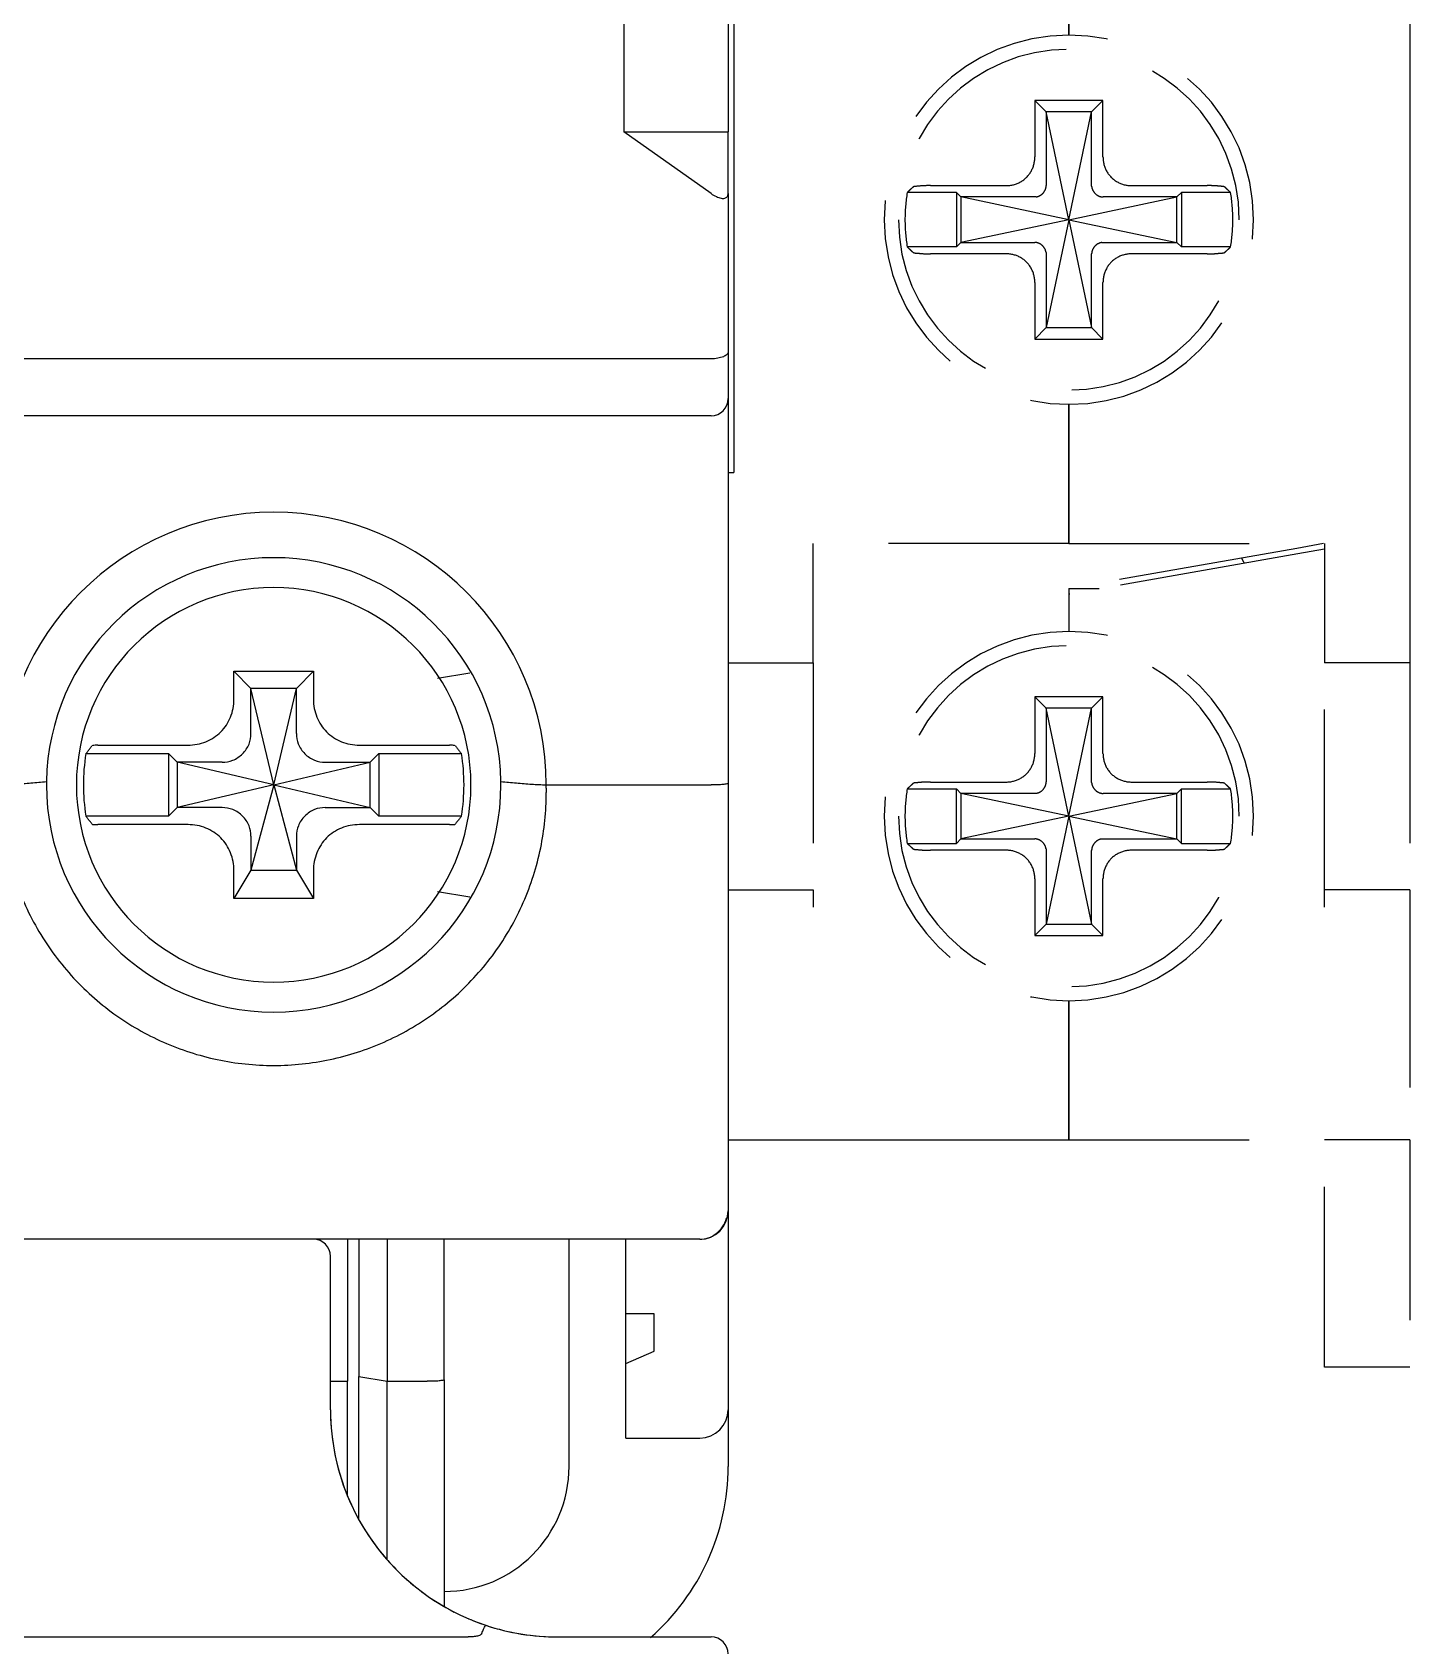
# Model space of a CAD drawing. Header units: inches. Extents: x 0 to 69, y 0 to 139.
# Drawn here: x 44.75 to 69, y 57.25 to 85.65 of the extents above; entities that cross this region are included whole.
import ezdxf

# ---------------------------------------------------------------- set-up
doc = ezdxf.new("R2010")
doc.units = ezdxf.units.IN
doc.linetypes.add('HIDDEN', pattern=[9.525, 6.35, -3.175])
for name, color, linetype in [('BO', 3, 'Continuous'), ('도면층1', 3, 'Continuous'), ('도면층2', 3, 'HIDDEN')]:
    doc.layers.add(name, color=color, linetype=linetype)

# ---------------------------------------------------------------- blocks, each defined once
blk = doc.blocks.new('MC40+MT32')
at = {"color": 7, "linetype": 'Continuous'}
for p, q in [((22.5, -27.5), (22.5, -55.5)), ((20.662, -51.6), (20.662, -55.5)), ((22.2, -56.588), (20.662, -55.5)), ((20.662, -55.5), (22.5, -55.5)), ((22.5, -56.588), (22.5, -55.5)), ((22.5, -56.588), (22.5, -59.376)), ((22.5, -56.588), (22.5, -59.376)), ((22.2, -59.5), (-22.2, -59.5)), ((22.5, -59.376), (22.5, -60.2)), ((22.5, -60.2), (22.5, -66.974)), ((22.5, -60.2), (22.5, -66.974)), ((22.2, -60.5), (-22.2, -60.5)), ((13.8, -65), (15.2, -65)), ((13.8, -65.492), (13.8, -65)), ((14.1, -65.3), (13.8, -65)), ((14.9, -65.3), (15.2, -65)), ((15.2, -65), (15.2, -65.492)), ((17.386, -65.119), (17.953, -65.025)), ((14.1, -66.06), (14.1, -65.3)), ((14.5, -67), (14.1, -65.3)), ((14.9, -65.3), (14.1, -65.3)), ((14.5, -67), (14.9, -65.3)), ((14.9, -66.06), (14.9, -65.3)), ((11.194, -66.45), (12.65, -66.45)), ((11.406, -66.3), (12.992, -66.3)), ((12.8, -66.6), (12.65, -66.45)), ((12.65, -66.45), (12.65, -67.55)), ((16.008, -66.3), (17.594, -66.3)), ((16.2, -66.6), (16.35, -66.45)), ((16.35, -66.45), (17.806, -66.45)), ((16.35, -66.45), (16.35, -67.55)), ((12.8, -66.6), (12.8, -67.4)), ((13.56, -66.6), (12.8, -66.6)), ((14.5, -67), (12.8, -66.6)), ((14.5, -67), (16.2, -66.6)), ((15.44, -66.6), (16.2, -66.6)), ((16.2, -67.4), (16.2, -66.6)), ((14.5, -67), (12.8, -67.4)), ((14.5, -67), (14.1, -68.5)), ((14.5, -67), (14.9, -68.5)), ((14.5, -67), (16.2, -67.4)), ((19.3, -67), (22.2, -67)), ((22.5, -66.974), (22.5, -74.5)), ((22.5, -66.974), (22.5, -74.5)), ((12.65, -67.55), (11.194, -67.55)), ((12.8, -67.4), (12.65, -67.55)), ((13.56, -67.4), (12.8, -67.4)), ((15.44, -67.4), (16.2, -67.4)), ((16.2, -67.4), (16.35, -67.55)), ((17.806, -67.55), (16.35, -67.55)), ((12.992, -67.7), (11.406, -67.7)), ((17.594, -67.7), (16.008, -67.7)), ((14.1, -67.94), (14.1, -68.5)), ((14.9, -67.94), (14.9, -68.5)), ((14.1, -68.5), (13.8, -69)), ((13.8, -69), (13.8, -68.508)), ((14.1, -68.5), (14.9, -68.5)), ((14.9, -68.5), (15.2, -69)), ((15.2, -68.508), (15.2, -69)), ((15.2, -69), (13.8, -69)), ((17.952, -68.975), (17.386, -68.881)), ((22.5, -74.5), (22.5, -78)), ((22.5, -74.5), (22.5, -78)), ((15.2, -75), (-15.2, -75)), ((22, -75), (15.2, -75)), ((22, -75), (15.2, -75)), ((15.8, -75), (15.8, -77.5)), ((16, -75), (16, -77.413)), ((16.5, -75), (16.5, -77.5)), ((17.5, -77.474), (17.5, -75)), ((19.7, -79), (19.7, -75)), ((20.7, -76.312), (20.7, -75)), ((15.5, -78), (15.5, -75.3)), ((15.5, -78), (15.5, -75.3)), ((21.2, -76.312), (20.7, -76.312)), ((20.7, -77.188), (20.7, -76.312)), ((21.2, -76.969), (21.2, -76.312)), ((20.7, -77.188), (21.2, -76.969)), ((20.7, -78.5), (20.7, -77.188)), ((15.5, -77.5), (15.8, -77.5)), ((15.8, -79.461), (15.8, -77.5)), ((16, -79.901), (16, -77.413)), ((16, -77.413), (16.5, -77.5)), ((16.5, -77.5), (17.2, -77.5)), ((16.5, -80.621), (16.5, -77.5)), ((17.5, -77.474), (17.5, -81.438)), ((22.5, -78), (22.5, -79)), ((20.7, -78.5), (22, -78.5)), ((15.8, -79.506), (15.8, -79.461)), ((16, -79.918), (16, -79.901)), ((16.5, -80.64), (16.5, -80.621)), ((17.5, -81.438), (17.5, -81.456)), ((-17.922, -82), (17.922, -82)), ((19.5, -82), (22.2, -82)), ((19.5, -82), (22.2, -82))]:
    blk.add_line(p, q, dxfattribs=at)
for centre, radius, start, end in [((22.2, -60.2), 0.3, 270, 0), ((14.5, -67), 4.8, 0, 180), ((14.5, -67), 4, 0.8552, 179.1451), ((14.5, -67), 3.473, 90, 270), ((14.5, -67), 3.473, 270, 90), ((14.5, -67), 3.351, 170.5541, 189.4459), ((14.5, -67), 3.351, 350.5541, 9.4459), ((14.5, -67), 4, 179.1451, 180), ((14.5, -67), 4, 180, 0), ((14.5, -67), 4, 0, 0.8552), ((22, -74.5), 0.5, 270, 0), ((15.2, -75.3), 0.3, 0, 90), ((19.5, -78), 4, 180, 192.2485), ((19.5, -78), 4, 180, 251.579), ((22, -78), 0.5, 270, 0), ((19.5, -78), 4, 193.6541, 205.0413), ((17.5, -79), 2.2, 270, 0), ((18.5, -79), 4, 311.1995, 0), ((19.5, -78), 4, 207.0193, 216.7674), ((19.5, -78), 4, 216.7674, 219.4148), ((19.5, -78), 4, 219.4148, 231.1046), ((19.5, -78), 4, 233.2369, 242.9274), ((19.5, -78), 4, 246.9264, 251.5844), ((19.5, -78), 4, 251.5844, 256.3076), ((19.5, -78), 4, 251.579, 270), ((19.5, -78), 4, 257.5622, 270), ((22.2, -82.3), 0.3, 0, 90)]:
    blk.add_arc(centre, radius, start, end, dxfattribs=at)
for points, knots in [([(22.2, -56.588), (22.229, -56.609), (22.286, -56.643), (22.369, -56.674), (22.44, -56.68), (22.493, -56.645), (22.5, -56.606), (22.5, -56.588)], [0, 0, 0, 0, 0.1082724, 0.1980533, 0.2635742, 0.3155857, 0.3714153, 0.3714153, 0.3714153, 0.3714153]), ([(22.5, -59.376), (22.5, -59.393), (22.477, -59.432), (22.409, -59.468), (22.314, -59.494), (22.24, -59.5), (22.2, -59.5)], [0, 0, 0, 0, 0.0503675, 0.1244305, 0.2256445, 0.3455515, 0.3455515, 0.3455515, 0.3455515]), ([(12.992, -66.3), (13.099, -66.3), (13.312, -66.261), (13.583, -66.083), (13.761, -65.813), (13.8, -65.599), (13.8, -65.492)], [0, 0, 0, 0, 0.320947, 0.632999, 0.945181, 1.266508, 1.266508, 1.266508, 1.266508]), ([(15.2, -65.492), (15.2, -65.599), (15.239, -65.812), (15.417, -66.083), (15.687, -66.261), (15.901, -66.3), (16.008, -66.3)], [0, 0, 0, 0, 0.320897, 0.632993, 0.945223, 1.266508, 1.266508, 1.266508, 1.266508]), ([(13.596, -66.6), (13.658, -66.602), (13.791, -66.576), (13.96, -66.461), (14.076, -66.292), (14.102, -66.158), (14.1, -66.096)], [0, 0, 0, 0, 0.1865408, 0.3928241, 0.5995716, 0.7875132, 0.7875132, 0.7875132, 0.7875132]), ([(14.1, -66.096), (14.1, -66.092), (14.1, -66.084), (14.1, -66.072), (14.1, -66.064), (14.1, -66.06)], [0, 0, 0, 0, 0.0119905, 0.02391291, 0.03574566, 0.03574566, 0.03574566, 0.03574566]), ([(14.9, -66.096), (14.898, -66.158), (14.924, -66.291), (15.039, -66.46), (15.208, -66.576), (15.342, -66.602), (15.404, -66.6)], [0, 0, 0, 0, 0.1865408, 0.3928241, 0.5995716, 0.7875132, 0.7875132, 0.7875132, 0.7875132]), ([(14.9, -66.096), (14.9, -66.092), (14.9, -66.084), (14.9, -66.072), (14.9, -66.064), (14.9, -66.06)], [0, 0, 0, 0, 0.0119905, 0.02391291, 0.03574566, 0.03574566, 0.03574566, 0.03574566]), ([(11.194, -66.45), (11.206, -66.435), (11.229, -66.404), (11.265, -66.359), (11.289, -66.329), (11.301, -66.314)], [0, 0, 0, 0, 0.0575568, 0.1152872, 0.1732048, 0.1732048, 0.1732048, 0.1732048]), ([(11.406, -66.3), (11.383, -66.3), (11.35, -66.305), (11.309, -66.304), (11.301, -66.314)], [0, 0, 0, 0, 0.0700491, 0.1064715, 0.1064715, 0.1064715, 0.1064715]), ([(17.699, -66.314), (17.691, -66.304), (17.65, -66.305), (17.617, -66.3), (17.594, -66.3)], [0, 0, 0, 0, 0.0364224, 0.1064715, 0.1064715, 0.1064715, 0.1064715]), ([(17.699, -66.314), (17.711, -66.329), (17.735, -66.359), (17.771, -66.404), (17.794, -66.435), (17.806, -66.45)], [0, 0, 0, 0, 0.0579163, 0.1156467, 0.1732048, 0.1732048, 0.1732048, 0.1732048]), ([(13.596, -66.6), (13.592, -66.6), (13.584, -66.6), (13.572, -66.6), (13.564, -66.6), (13.56, -66.6)], [0, 0, 0, 0, 0.0119905, 0.02391291, 0.03574566, 0.03574566, 0.03574566, 0.03574566]), ([(15.404, -66.6), (15.408, -66.6), (15.416, -66.6), (15.428, -66.6), (15.436, -66.6), (15.44, -66.6)], [0, 0, 0, 0, 0.0119905, 0.02391291, 0.03574566, 0.03574566, 0.03574566, 0.03574566]), ([(9.7, -67), (9.787, -66.994), (9.963, -66.99), (10.229, -66.962), (10.409, -66.951), (10.5, -66.942)], [0, 0, 0, 0, 0.2604847, 0.5279103, 0.8026236, 0.8026236, 0.8026236, 0.8026236]), ([(18.5, -66.942), (18.591, -66.951), (18.771, -66.962), (19.038, -66.99), (19.213, -66.994), (19.3, -67)], [0, 0, 0, 0, 0.2751285, 0.5426546, 0.8026231, 0.8026231, 0.8026231, 0.8026231]), ([(19.3, -67.139), (19.3, -67.116), (19.301, -67.069), (19.299, -67.023), (19.298, -67)], [0, 0, 0, 0, 0.0694815, 0.1389496, 0.1389496, 0.1389496, 0.1389496]), ([(22.5, -66.974), (22.5, -66.982), (22.456, -66.985), (22.406, -66.995), (22.307, -66.998), (22.238, -67), (22.2, -67)], [0, 0, 0, 0, 0.0248578, 0.0903121, 0.1878135, 0.3028517, 0.3028517, 0.3028517, 0.3028517]), ([(9.7, -67.139), (9.7, -67.465), (9.768, -68.128), (10.074, -69.089), (10.584, -69.977), (11.269, -70.737), (12.092, -71.332), (13.014, -71.74), (13.998, -71.948), (15.003, -71.948), (15.987, -71.739), (16.908, -71.331), (17.732, -70.737), (18.417, -69.976), (18.926, -69.088), (19.232, -68.127), (19.3, -67.465), (19.3, -67.139)], [0, 0, 0, 0, 0.977329, 1.983777, 3.00495, 4.025002, 5.031734, 6.028887, 7.026389, 8.026494, 9.023958, 10.02114, 11.028018, 12.04818, 13.069218, 14.07527, 15.052028, 15.052028, 15.052028, 15.052028]), ([(11.301, -67.686), (11.289, -67.671), (11.265, -67.641), (11.229, -67.596), (11.206, -67.565), (11.194, -67.55)], [0, 0, 0, 0, 0.0579163, 0.1156467, 0.1732048, 0.1732048, 0.1732048, 0.1732048]), ([(13.596, -67.4), (13.592, -67.4), (13.584, -67.4), (13.572, -67.4), (13.564, -67.4), (13.56, -67.4)], [0, 0, 0, 0, 0.0119905, 0.02391291, 0.03574566, 0.03574566, 0.03574566, 0.03574566]), ([(14.1, -67.904), (14.102, -67.842), (14.076, -67.709), (13.961, -67.54), (13.792, -67.424), (13.658, -67.398), (13.596, -67.4)], [0, 0, 0, 0, 0.1865408, 0.3928241, 0.5995716, 0.7875132, 0.7875132, 0.7875132, 0.7875132]), ([(15.404, -67.4), (15.342, -67.398), (15.209, -67.424), (15.04, -67.539), (14.924, -67.708), (14.898, -67.842), (14.9, -67.904)], [0, 0, 0, 0, 0.1865408, 0.3928241, 0.5995716, 0.7875132, 0.7875132, 0.7875132, 0.7875132]), ([(15.404, -67.4), (15.408, -67.4), (15.416, -67.4), (15.428, -67.4), (15.436, -67.4), (15.44, -67.4)], [0, 0, 0, 0, 0.0119905, 0.02391291, 0.03574566, 0.03574566, 0.03574566, 0.03574566]), ([(17.806, -67.55), (17.794, -67.565), (17.771, -67.596), (17.735, -67.641), (17.711, -67.671), (17.699, -67.686)], [0, 0, 0, 0, 0.0575568, 0.1152872, 0.1732048, 0.1732048, 0.1732048, 0.1732048]), ([(11.301, -67.686), (11.309, -67.696), (11.35, -67.695), (11.383, -67.7), (11.406, -67.7)], [0, 0, 0, 0, 0.0364224, 0.1064715, 0.1064715, 0.1064715, 0.1064715]), ([(13.8, -68.508), (13.8, -68.401), (13.761, -68.188), (13.583, -67.917), (13.312, -67.739), (13.099, -67.7), (12.992, -67.7)], [0, 0, 0, 0, 0.320877, 0.632991, 0.94524, 1.266508, 1.266508, 1.266508, 1.266508]), ([(16.008, -67.7), (15.901, -67.7), (15.688, -67.739), (15.417, -67.917), (15.239, -68.188), (15.2, -68.401), (15.2, -68.508)], [0, 0, 0, 0, 0.320822, 0.632985, 0.945288, 1.266507, 1.266507, 1.266507, 1.266507]), ([(17.594, -67.7), (17.617, -67.7), (17.65, -67.695), (17.691, -67.696), (17.699, -67.686)], [0, 0, 0, 0, 0.0700491, 0.1064715, 0.1064715, 0.1064715, 0.1064715]), ([(14.1, -67.904), (14.1, -67.908), (14.1, -67.916), (14.1, -67.928), (14.1, -67.936), (14.1, -67.94)], [0, 0, 0, 0, 0.0119905, 0.02391291, 0.03574566, 0.03574566, 0.03574566, 0.03574566]), ([(14.9, -67.904), (14.9, -67.908), (14.9, -67.916), (14.9, -67.928), (14.9, -67.936), (14.9, -67.94)], [0, 0, 0, 0, 0.0119905, 0.02391291, 0.03574566, 0.03574566, 0.03574566, 0.03574566]), ([(22, -75), (22.051, -75), (22.155, -74.982), (22.296, -74.905), (22.409, -74.784), (22.457, -74.682), (22.474, -74.628)], [0, 0, 0, 0, 0.1521358, 0.309894, 0.4730952, 0.6428122, 0.6428122, 0.6428122, 0.6428122]), ([(17.5, -77.474), (17.5, -77.482), (17.456, -77.485), (17.406, -77.495), (17.307, -77.498), (17.238, -77.5), (17.2, -77.5)], [0, 0, 0, 0, 0.0248578, 0.0903121, 0.1878135, 0.3028517, 0.3028517, 0.3028517, 0.3028517]), ([(18.164, -81.938), (18.174, -81.912), (18.192, -81.865), (18.214, -81.827), (18.229, -81.793), (18.236, -81.795)], [0, 0, 0, 0, 0.084518, 0.1403337, 0.1617164, 0.1617164, 0.1617164, 0.1617164]), ([(18.164, -81.938), (18.16, -81.946), (18.147, -81.961), (18.12, -81.975), (18.087, -81.985), (18.051, -81.992), (18.011, -81.997), (17.968, -81.999), (17.938, -82), (17.922, -82)], [0, 0, 0, 0, 0.0255346, 0.057007, 0.0916308, 0.1282366, 0.1681783, 0.2114256, 0.2581991, 0.2581991, 0.2581991, 0.2581991])]:
    blk.add_open_spline(points, degree=3, knots=knots, dxfattribs=at)
at = {"layer": 'BO', "color": 7, "linetype": 'Continuous'}
for p, q in [((22.5, -27.5), (22.5, -55.5)), ((22.6, -45), (22.6, -55.5)), ((22.5, -56.588), (22.5, -55.5)), ((22.6, -55.5), (22.6, -56.588)), ((22.5, -56.588), (22.5, -59.376)), ((22.5, -56.588), (22.5, -59.376)), ((22.6, -56.588), (22.6, -59.376)), ((22.5, -59.376), (22.5, -60.2)), ((22.6, -59.376), (22.6, -60.2)), ((22.5, -60.2), (22.5, -66.974)), ((22.5, -60.2), (22.5, -66.974)), ((22.6, -60.2), (22.6, -60.5)), ((22.6, -60.5), (22.6, -61.309)), ((22.6, -61.309), (22.6, -61.5)), ((22.5, -61.5), (22.6, -61.5)), ((22.5, -66.974), (22.5, -74.5)), ((22.5, -66.974), (22.5, -74.5))]:
    blk.add_line(p, q, dxfattribs=at)
for centre, radius in [((22.2, -60.2), 0.3), ((22, -74.5), 0.5)]:
    blk.add_arc(centre, radius, 270, 0, dxfattribs=at)
for points, knots in [([(22.2, -56.588), (22.229, -56.609), (22.286, -56.643), (22.369, -56.674), (22.44, -56.68), (22.493, -56.645), (22.5, -56.606), (22.5, -56.588)], [0, 0, 0, 0, 0.1082724, 0.1980533, 0.2635742, 0.3155857, 0.3714153, 0.3714153, 0.3714153, 0.3714153]), ([(22.5, -59.376), (22.5, -59.393), (22.477, -59.432), (22.409, -59.468), (22.314, -59.494), (22.24, -59.5), (22.2, -59.5)], [0, 0, 0, 0, 0.0503675, 0.1244305, 0.2256445, 0.3455515, 0.3455515, 0.3455515, 0.3455515]), ([(22.5, -66.974), (22.5, -66.982), (22.456, -66.985), (22.406, -66.995), (22.307, -66.998), (22.238, -67), (22.2, -67)], [0, 0, 0, 0, 0.0248578, 0.0903121, 0.1878135, 0.3028517, 0.3028517, 0.3028517, 0.3028517]), ([(22, -75), (22.051, -75), (22.155, -74.982), (22.296, -74.905), (22.409, -74.784), (22.457, -74.682), (22.474, -74.628)], [0, 0, 0, 0, 0.1521358, 0.309894, 0.4730952, 0.6428122, 0.6428122, 0.6428122, 0.6428122])]:
    blk.add_open_spline(points, degree=3, knots=knots, dxfattribs=at)
at = {"layer": '도면층1', "color": 7, "linetype": 'Continuous'}
for p, q in [((34.5, -18.15), (34.5, -64.85)), ((22.5, -73.25), (28.5, -73.25))]:
    blk.add_line(p, q, dxfattribs=at)
at = {"layer": '도면층2', "color": 7, "ltscale": 0.5}
for p, q in [((28.5, -53.8), (28.5, -52.993)), ((28.5, -52.993), (28.5, -53.8)), ((28.1, -55.15), (27.9, -54.95)), ((27.9, -54.95), (27.9, -55.945)), ((29.1, -54.95), (27.9, -54.95)), ((28.9, -55.15), (29.1, -54.95)), ((29.1, -55.945), (29.1, -54.95)), ((28.5, -57.05), (28.1, -55.15)), ((28.9, -55.15), (28.1, -55.15)), ((28.1, -55.15), (28.1, -56.448)), ((28.5, -57.05), (28.9, -55.15)), ((28.9, -56.448), (28.9, -55.15)), ((26.066, -56.45), (27.395, -56.45)), ((29.605, -56.45), (30.934, -56.45)), ((26.52, -56.57), (25.654, -56.57)), ((26.52, -56.57), (26.52, -57.53)), ((26.6, -56.65), (26.52, -56.57)), ((28.5, -57.05), (26.6, -56.65)), ((27.898, -56.65), (26.6, -56.65)), ((26.6, -56.65), (26.6, -57.45)), ((28.5, -57.05), (30.4, -56.65)), ((30.4, -56.65), (29.102, -56.65)), ((30.4, -56.65), (30.48, -56.57)), ((30.4, -57.45), (30.4, -56.65)), ((30.48, -56.57), (30.48, -57.53)), ((31.346, -56.57), (30.48, -56.57)), ((28.5, -57.05), (26.6, -57.45)), ((28.5, -57.05), (28.1, -58.95)), ((28.5, -57.05), (28.9, -58.95)), ((28.5, -57.05), (30.4, -57.45)), ((26.52, -57.53), (25.654, -57.53)), ((27.395, -57.65), (26.066, -57.65)), ((26.6, -57.45), (26.52, -57.53)), ((26.6, -57.45), (27.898, -57.45)), ((28.1, -57.652), (28.1, -58.95)), ((28.9, -58.95), (28.9, -57.652)), ((29.102, -57.45), (30.4, -57.45)), ((30.934, -57.65), (29.605, -57.65)), ((30.4, -57.45), (30.48, -57.53)), ((31.346, -57.53), (30.48, -57.53)), ((27.9, -58.155), (27.9, -59.15)), ((29.1, -59.15), (29.1, -58.155)), ((28.1, -58.95), (27.9, -59.15)), ((28.1, -58.95), (28.9, -58.95)), ((28.9, -58.95), (29.1, -59.15)), ((27.9, -59.15), (29.1, -59.15)), ((28.5, -62.75), (28.5, -60.3)), ((28.5, -60.3), (28.5, -62.75)), ((28.5, -62.75), (24, -62.75)), ((24, -64.85), (24, -62.75)), ((28.5, -62.75), (33, -62.75)), ((32.983, -62.753), (32.515, -62.836)), ((33, -62.75), (33, -64.85)), ((32.515, -62.836), (28.5, -63.543)), ((32.532, -62.932), (28.517, -63.64)), ((33, -62.85), (32.532, -62.932)), ((28.5, -63.543), (28.5, -63.643)), ((29.03, -63.55), (28.5, -63.55)), ((28.517, -63.64), (28.5, -63.643)), ((28.5, -63.643), (28.5, -64.3)), ((28.5, -63.643), (28.5, -64.3)), ((22.5, -64.85), (24, -64.85)), ((24, -64.85), (24, -68.85)), ((34.5, -64.85), (33, -64.85)), ((33, -68.85), (33, -64.85)), ((34.5, -64.85), (34.5, -68.85)), ((27.9, -65.45), (27.9, -66.445)), ((28.1, -65.65), (27.9, -65.45)), ((29.1, -65.45), (27.9, -65.45)), ((28.9, -65.65), (29.1, -65.45)), ((29.1, -66.445), (29.1, -65.45)), ((28.5, -67.55), (28.1, -65.65)), ((28.1, -65.65), (28.1, -66.948)), ((28.9, -65.65), (28.1, -65.65)), ((28.5, -67.55), (28.9, -65.65)), ((28.9, -66.948), (28.9, -65.65)), ((26.066, -66.95), (27.395, -66.95)), ((29.605, -66.95), (30.934, -66.95)), ((25.654, -67.07), (26.52, -67.07)), ((26.52, -68.03), (26.52, -67.07)), ((26.6, -67.15), (26.52, -67.07)), ((28.5, -67.55), (26.6, -67.15)), ((27.898, -67.15), (26.6, -67.15)), ((26.6, -67.15), (26.6, -67.95)), ((28.5, -67.55), (30.4, -67.15)), ((30.4, -67.15), (29.102, -67.15)), ((30.4, -67.15), (30.48, -67.07)), ((30.4, -67.95), (30.4, -67.15)), ((30.48, -67.07), (31.346, -67.07)), ((30.48, -68.03), (30.48, -67.07)), ((28.5, -67.55), (26.6, -67.95)), ((28.5, -67.55), (28.1, -69.45)), ((28.5, -67.55), (28.9, -69.45)), ((28.5, -67.55), (30.4, -67.95)), ((25.654, -68.03), (26.52, -68.03)), ((27.395, -68.15), (26.066, -68.15)), ((26.6, -67.95), (26.52, -68.03)), ((26.6, -67.95), (27.898, -67.95)), ((28.1, -68.152), (28.1, -69.45)), ((28.9, -69.45), (28.9, -68.152)), ((29.102, -67.95), (30.4, -67.95)), ((30.934, -68.15), (29.605, -68.15)), ((30.4, -67.95), (30.48, -68.03)), ((30.48, -68.03), (31.346, -68.03)), ((27.9, -68.655), (27.9, -69.65)), ((29.1, -69.65), (29.1, -68.655)), ((22.5, -68.85), (24, -68.85)), ((24, -68.85), (24, -69.15)), ((34.5, -68.85), (33, -68.85)), ((33, -69.15), (33, -68.85)), ((34.5, -68.85), (34.5, -69.15)), ((34.5, -69.15), (34.5, -73.25)), ((28.1, -69.45), (27.9, -69.65)), ((28.1, -69.45), (28.9, -69.45)), ((28.9, -69.45), (29.1, -69.65)), ((27.9, -69.65), (29.1, -69.65)), ((28.5, -73.25), (28.5, -70.8)), ((28.5, -70.8), (28.5, -73.25)), ((28.5, -73.25), (33, -73.25)), ((34.5, -73.25), (33, -73.25)), ((33, -77.25), (33, -73.25)), ((34.5, -73.25), (34.5, -77.25)), ((34.5, -77.25), (33, -77.25))]:
    blk.add_line(p, q, dxfattribs=at)
for centre, radius, start, end in [((28.5, -57.05), 3.25, 90, 270), ((28.5, -57.05), 3.25, 270, 90), ((28.5, -57.05), 3, 0, 180), ((28.5, -57.05), 2.886, 170.427, 180), ((28.5, -57.05), 2.886, 0, 9.573), ((28.5, -57.05), 3, 180, 0), ((28.5, -57.05), 2.886, 180, 189.573), ((28.5, -57.05), 2.886, 350.427, 0), ((32, -62.813), 0.5, 202.8756, 215.3737), ((28.5, -67.55), 3.25, 90, 270), ((28.5, -67.55), 3.25, 270, 90), ((28.5, -67.55), 3, 0, 180), ((28.5, -67.55), 2.886, 170.427, 180), ((28.5, -67.55), 2.886, 0, 9.573), ((28.5, -67.55), 3, 180, 0), ((28.5, -67.55), 2.886, 180, 189.573), ((28.5, -67.55), 2.886, 350.427, 0)]:
    blk.add_arc(centre, radius, start, end, dxfattribs=at)
for points, knots in [([(27.395, -56.45), (27.483, -56.45), (27.661, -56.405), (27.855, -56.211), (27.9, -56.033), (27.9, -55.945)], [0, 0, 0, 0, 0.2633827, 0.5223901, 0.7862196, 0.7862196, 0.7862196, 0.7862196]), ([(29.1, -55.945), (29.1, -56.033), (29.145, -56.211), (29.339, -56.405), (29.517, -56.45), (29.605, -56.45)], [0, 0, 0, 0, 0.2633387, 0.5224242, 0.7862196, 0.7862196, 0.7862196, 0.7862196]), ([(25.754, -56.477), (25.743, -56.488), (25.72, -56.508), (25.687, -56.539), (25.665, -56.56), (25.654, -56.57)], [0, 0, 0, 0, 0.0455378, 0.0909437, 0.1362268, 0.1362268, 0.1362268, 0.1362268]), ([(26.066, -56.45), (26.017, -56.45), (25.929, -56.45), (25.829, -56.463), (25.767, -56.465), (25.754, -56.477)], [0, 0, 0, 0, 0.1476378, 0.2614907, 0.3149616, 0.3149616, 0.3149616, 0.3149616]), ([(27.922, -56.648), (27.951, -56.644), (28.008, -56.622), (28.072, -56.558), (28.094, -56.501), (28.098, -56.472)], [0, 0, 0, 0, 0.0874412, 0.1770622, 0.2645034, 0.2645034, 0.2645034, 0.2645034]), ([(28.098, -56.472), (28.099, -56.47), (28.099, -56.464), (28.1, -56.456), (28.1, -56.451), (28.1, -56.448)], [0, 0, 0, 0, 0.00795294, 0.0160539, 0.02427723, 0.02427723, 0.02427723, 0.02427723]), ([(28.902, -56.472), (28.901, -56.47), (28.901, -56.464), (28.9, -56.456), (28.9, -56.451), (28.9, -56.448)], [0, 0, 0, 0, 0.00795294, 0.0160539, 0.02427723, 0.02427723, 0.02427723, 0.02427723]), ([(28.902, -56.472), (28.906, -56.501), (28.928, -56.558), (28.992, -56.622), (29.049, -56.644), (29.078, -56.648)], [0, 0, 0, 0, 0.0874412, 0.1770622, 0.2645034, 0.2645034, 0.2645034, 0.2645034]), ([(31.246, -56.477), (31.233, -56.465), (31.171, -56.463), (31.071, -56.45), (30.983, -56.45), (30.934, -56.45)], [0, 0, 0, 0, 0.0534709, 0.1673238, 0.3149616, 0.3149616, 0.3149616, 0.3149616]), ([(31.346, -56.57), (31.335, -56.56), (31.313, -56.539), (31.28, -56.508), (31.257, -56.488), (31.246, -56.477)], [0, 0, 0, 0, 0.0452818, 0.0906877, 0.1362268, 0.1362268, 0.1362268, 0.1362268]), ([(27.922, -56.648), (27.92, -56.649), (27.914, -56.649), (27.906, -56.65), (27.901, -56.65), (27.898, -56.65)], [0, 0, 0, 0, 0.00795294, 0.0160539, 0.02427723, 0.02427723, 0.02427723, 0.02427723]), ([(29.078, -56.648), (29.08, -56.649), (29.086, -56.649), (29.094, -56.65), (29.099, -56.65), (29.102, -56.65)], [0, 0, 0, 0, 0.00795294, 0.0160539, 0.02427723, 0.02427723, 0.02427723, 0.02427723]), ([(25.654, -57.53), (25.665, -57.54), (25.687, -57.561), (25.72, -57.592), (25.743, -57.612), (25.754, -57.623)], [0, 0, 0, 0, 0.0452818, 0.0906877, 0.1362268, 0.1362268, 0.1362268, 0.1362268]), ([(25.754, -57.623), (25.767, -57.635), (25.829, -57.637), (25.929, -57.65), (26.017, -57.65), (26.066, -57.65)], [0, 0, 0, 0, 0.0534709, 0.1673238, 0.3149616, 0.3149616, 0.3149616, 0.3149616]), ([(27.9, -58.155), (27.9, -58.067), (27.855, -57.889), (27.661, -57.695), (27.483, -57.65), (27.395, -57.65)], [0, 0, 0, 0, 0.2633384, 0.5224244, 0.7862196, 0.7862196, 0.7862196, 0.7862196]), ([(27.922, -57.452), (27.92, -57.451), (27.914, -57.451), (27.906, -57.45), (27.901, -57.45), (27.898, -57.45)], [0, 0, 0, 0, 0.00795294, 0.0160539, 0.02427723, 0.02427723, 0.02427723, 0.02427723]), ([(28.098, -57.628), (28.094, -57.599), (28.072, -57.542), (28.008, -57.478), (27.951, -57.456), (27.922, -57.452)], [0, 0, 0, 0, 0.0874412, 0.1770622, 0.2645034, 0.2645034, 0.2645034, 0.2645034]), ([(28.098, -57.628), (28.099, -57.63), (28.099, -57.636), (28.1, -57.644), (28.1, -57.649), (28.1, -57.652)], [0, 0, 0, 0, 0.00795294, 0.0160539, 0.02427723, 0.02427723, 0.02427723, 0.02427723]), ([(28.902, -57.628), (28.901, -57.63), (28.901, -57.636), (28.9, -57.644), (28.9, -57.649), (28.9, -57.652)], [0, 0, 0, 0, 0.00795294, 0.0160539, 0.02427723, 0.02427723, 0.02427723, 0.02427723]), ([(29.078, -57.452), (29.049, -57.456), (28.992, -57.478), (28.928, -57.542), (28.906, -57.599), (28.902, -57.628)], [0, 0, 0, 0, 0.0874412, 0.1770622, 0.2645034, 0.2645034, 0.2645034, 0.2645034]), ([(29.078, -57.452), (29.08, -57.451), (29.086, -57.451), (29.094, -57.45), (29.099, -57.45), (29.102, -57.45)], [0, 0, 0, 0, 0.00795294, 0.0160539, 0.02427723, 0.02427723, 0.02427723, 0.02427723]), ([(29.605, -57.65), (29.517, -57.65), (29.339, -57.695), (29.145, -57.889), (29.1, -58.067), (29.1, -58.155)], [0, 0, 0, 0, 0.2632905, 0.5224615, 0.7862195, 0.7862195, 0.7862195, 0.7862195]), ([(30.934, -57.65), (30.983, -57.65), (31.071, -57.65), (31.171, -57.637), (31.233, -57.635), (31.246, -57.623)], [0, 0, 0, 0, 0.1476378, 0.2614907, 0.3149616, 0.3149616, 0.3149616, 0.3149616]), ([(31.246, -57.623), (31.257, -57.612), (31.28, -57.592), (31.313, -57.561), (31.335, -57.54), (31.346, -57.53)], [0, 0, 0, 0, 0.0455378, 0.0909437, 0.1362268, 0.1362268, 0.1362268, 0.1362268]), ([(27.395, -66.95), (27.483, -66.95), (27.661, -66.905), (27.855, -66.711), (27.9, -66.533), (27.9, -66.445)], [0, 0, 0, 0, 0.2632905, 0.5224615, 0.7862195, 0.7862195, 0.7862195, 0.7862195]), ([(29.1, -66.445), (29.1, -66.533), (29.145, -66.711), (29.339, -66.905), (29.517, -66.95), (29.605, -66.95)], [0, 0, 0, 0, 0.2633384, 0.5224244, 0.7862196, 0.7862196, 0.7862196, 0.7862196]), ([(25.754, -66.977), (25.743, -66.988), (25.72, -67.008), (25.687, -67.039), (25.665, -67.06), (25.654, -67.07)], [0, 0, 0, 0, 0.0455378, 0.0909437, 0.1362268, 0.1362268, 0.1362268, 0.1362268]), ([(26.066, -66.95), (26.017, -66.95), (25.929, -66.95), (25.829, -66.963), (25.767, -66.965), (25.754, -66.977)], [0, 0, 0, 0, 0.1476378, 0.2614907, 0.3149616, 0.3149616, 0.3149616, 0.3149616]), ([(27.922, -67.148), (27.951, -67.144), (28.008, -67.122), (28.072, -67.058), (28.094, -67.001), (28.098, -66.972)], [0, 0, 0, 0, 0.0874412, 0.1770622, 0.2645034, 0.2645034, 0.2645034, 0.2645034]), ([(28.098, -66.972), (28.099, -66.97), (28.099, -66.964), (28.1, -66.956), (28.1, -66.951), (28.1, -66.948)], [0, 0, 0, 0, 0.00795294, 0.0160539, 0.02427723, 0.02427723, 0.02427723, 0.02427723]), ([(28.902, -66.972), (28.901, -66.97), (28.901, -66.964), (28.9, -66.956), (28.9, -66.951), (28.9, -66.948)], [0, 0, 0, 0, 0.00795294, 0.0160539, 0.02427723, 0.02427723, 0.02427723, 0.02427723]), ([(28.902, -66.972), (28.906, -67.001), (28.928, -67.058), (28.992, -67.122), (29.049, -67.144), (29.078, -67.148)], [0, 0, 0, 0, 0.0874412, 0.1770622, 0.2645034, 0.2645034, 0.2645034, 0.2645034]), ([(31.246, -66.977), (31.233, -66.965), (31.171, -66.963), (31.071, -66.95), (30.983, -66.95), (30.934, -66.95)], [0, 0, 0, 0, 0.0534709, 0.1673238, 0.3149616, 0.3149616, 0.3149616, 0.3149616]), ([(31.346, -67.07), (31.335, -67.06), (31.313, -67.039), (31.28, -67.008), (31.257, -66.988), (31.246, -66.977)], [0, 0, 0, 0, 0.0452818, 0.0906877, 0.1362268, 0.1362268, 0.1362268, 0.1362268]), ([(27.922, -67.148), (27.92, -67.149), (27.914, -67.149), (27.906, -67.15), (27.901, -67.15), (27.898, -67.15)], [0, 0, 0, 0, 0.00795294, 0.0160539, 0.02427723, 0.02427723, 0.02427723, 0.02427723]), ([(29.078, -67.148), (29.08, -67.149), (29.086, -67.149), (29.094, -67.15), (29.099, -67.15), (29.102, -67.15)], [0, 0, 0, 0, 0.00795294, 0.0160539, 0.02427723, 0.02427723, 0.02427723, 0.02427723]), ([(25.654, -68.03), (25.665, -68.04), (25.687, -68.061), (25.72, -68.092), (25.743, -68.112), (25.754, -68.123)], [0, 0, 0, 0, 0.0452818, 0.0906877, 0.1362268, 0.1362268, 0.1362268, 0.1362268]), ([(25.754, -68.123), (25.767, -68.135), (25.829, -68.137), (25.929, -68.15), (26.017, -68.15), (26.066, -68.15)], [0, 0, 0, 0, 0.0534709, 0.1673238, 0.3149616, 0.3149616, 0.3149616, 0.3149616]), ([(27.9, -68.655), (27.9, -68.567), (27.855, -68.389), (27.661, -68.195), (27.483, -68.15), (27.395, -68.15)], [0, 0, 0, 0, 0.2633387, 0.5224242, 0.7862196, 0.7862196, 0.7862196, 0.7862196]), ([(27.922, -67.952), (27.92, -67.951), (27.914, -67.951), (27.906, -67.95), (27.901, -67.95), (27.898, -67.95)], [0, 0, 0, 0, 0.00795294, 0.0160539, 0.02427723, 0.02427723, 0.02427723, 0.02427723]), ([(28.098, -68.128), (28.094, -68.099), (28.072, -68.042), (28.008, -67.978), (27.951, -67.956), (27.922, -67.952)], [0, 0, 0, 0, 0.0874412, 0.1770622, 0.2645034, 0.2645034, 0.2645034, 0.2645034]), ([(28.098, -68.128), (28.099, -68.13), (28.099, -68.136), (28.1, -68.144), (28.1, -68.149), (28.1, -68.152)], [0, 0, 0, 0, 0.00795294, 0.0160539, 0.02427723, 0.02427723, 0.02427723, 0.02427723]), ([(28.902, -68.128), (28.901, -68.13), (28.901, -68.136), (28.9, -68.144), (28.9, -68.149), (28.9, -68.152)], [0, 0, 0, 0, 0.00795294, 0.0160539, 0.02427723, 0.02427723, 0.02427723, 0.02427723]), ([(29.078, -67.952), (29.049, -67.956), (28.992, -67.978), (28.928, -68.042), (28.906, -68.099), (28.902, -68.128)], [0, 0, 0, 0, 0.0874412, 0.1770622, 0.2645034, 0.2645034, 0.2645034, 0.2645034]), ([(29.078, -67.952), (29.08, -67.951), (29.086, -67.951), (29.094, -67.95), (29.099, -67.95), (29.102, -67.95)], [0, 0, 0, 0, 0.00795294, 0.0160539, 0.02427723, 0.02427723, 0.02427723, 0.02427723]), ([(29.605, -68.15), (29.517, -68.15), (29.339, -68.195), (29.145, -68.389), (29.1, -68.567), (29.1, -68.655)], [0, 0, 0, 0, 0.2633827, 0.5223901, 0.7862196, 0.7862196, 0.7862196, 0.7862196]), ([(30.934, -68.15), (30.983, -68.15), (31.071, -68.15), (31.171, -68.137), (31.233, -68.135), (31.246, -68.123)], [0, 0, 0, 0, 0.1476378, 0.2614907, 0.3149616, 0.3149616, 0.3149616, 0.3149616]), ([(31.246, -68.123), (31.257, -68.112), (31.28, -68.092), (31.313, -68.061), (31.335, -68.04), (31.346, -68.03)], [0, 0, 0, 0, 0.0455378, 0.0909437, 0.1362268, 0.1362268, 0.1362268, 0.1362268])]:
    blk.add_open_spline(points, degree=3, knots=knots, dxfattribs=at)

msp = doc.modelspace()

# ---------------------------------------------------------------- block references
msp.add_blockref('MC40+MT32', (34.5, 139.4))

doc.saveas('drawing.dxf')
